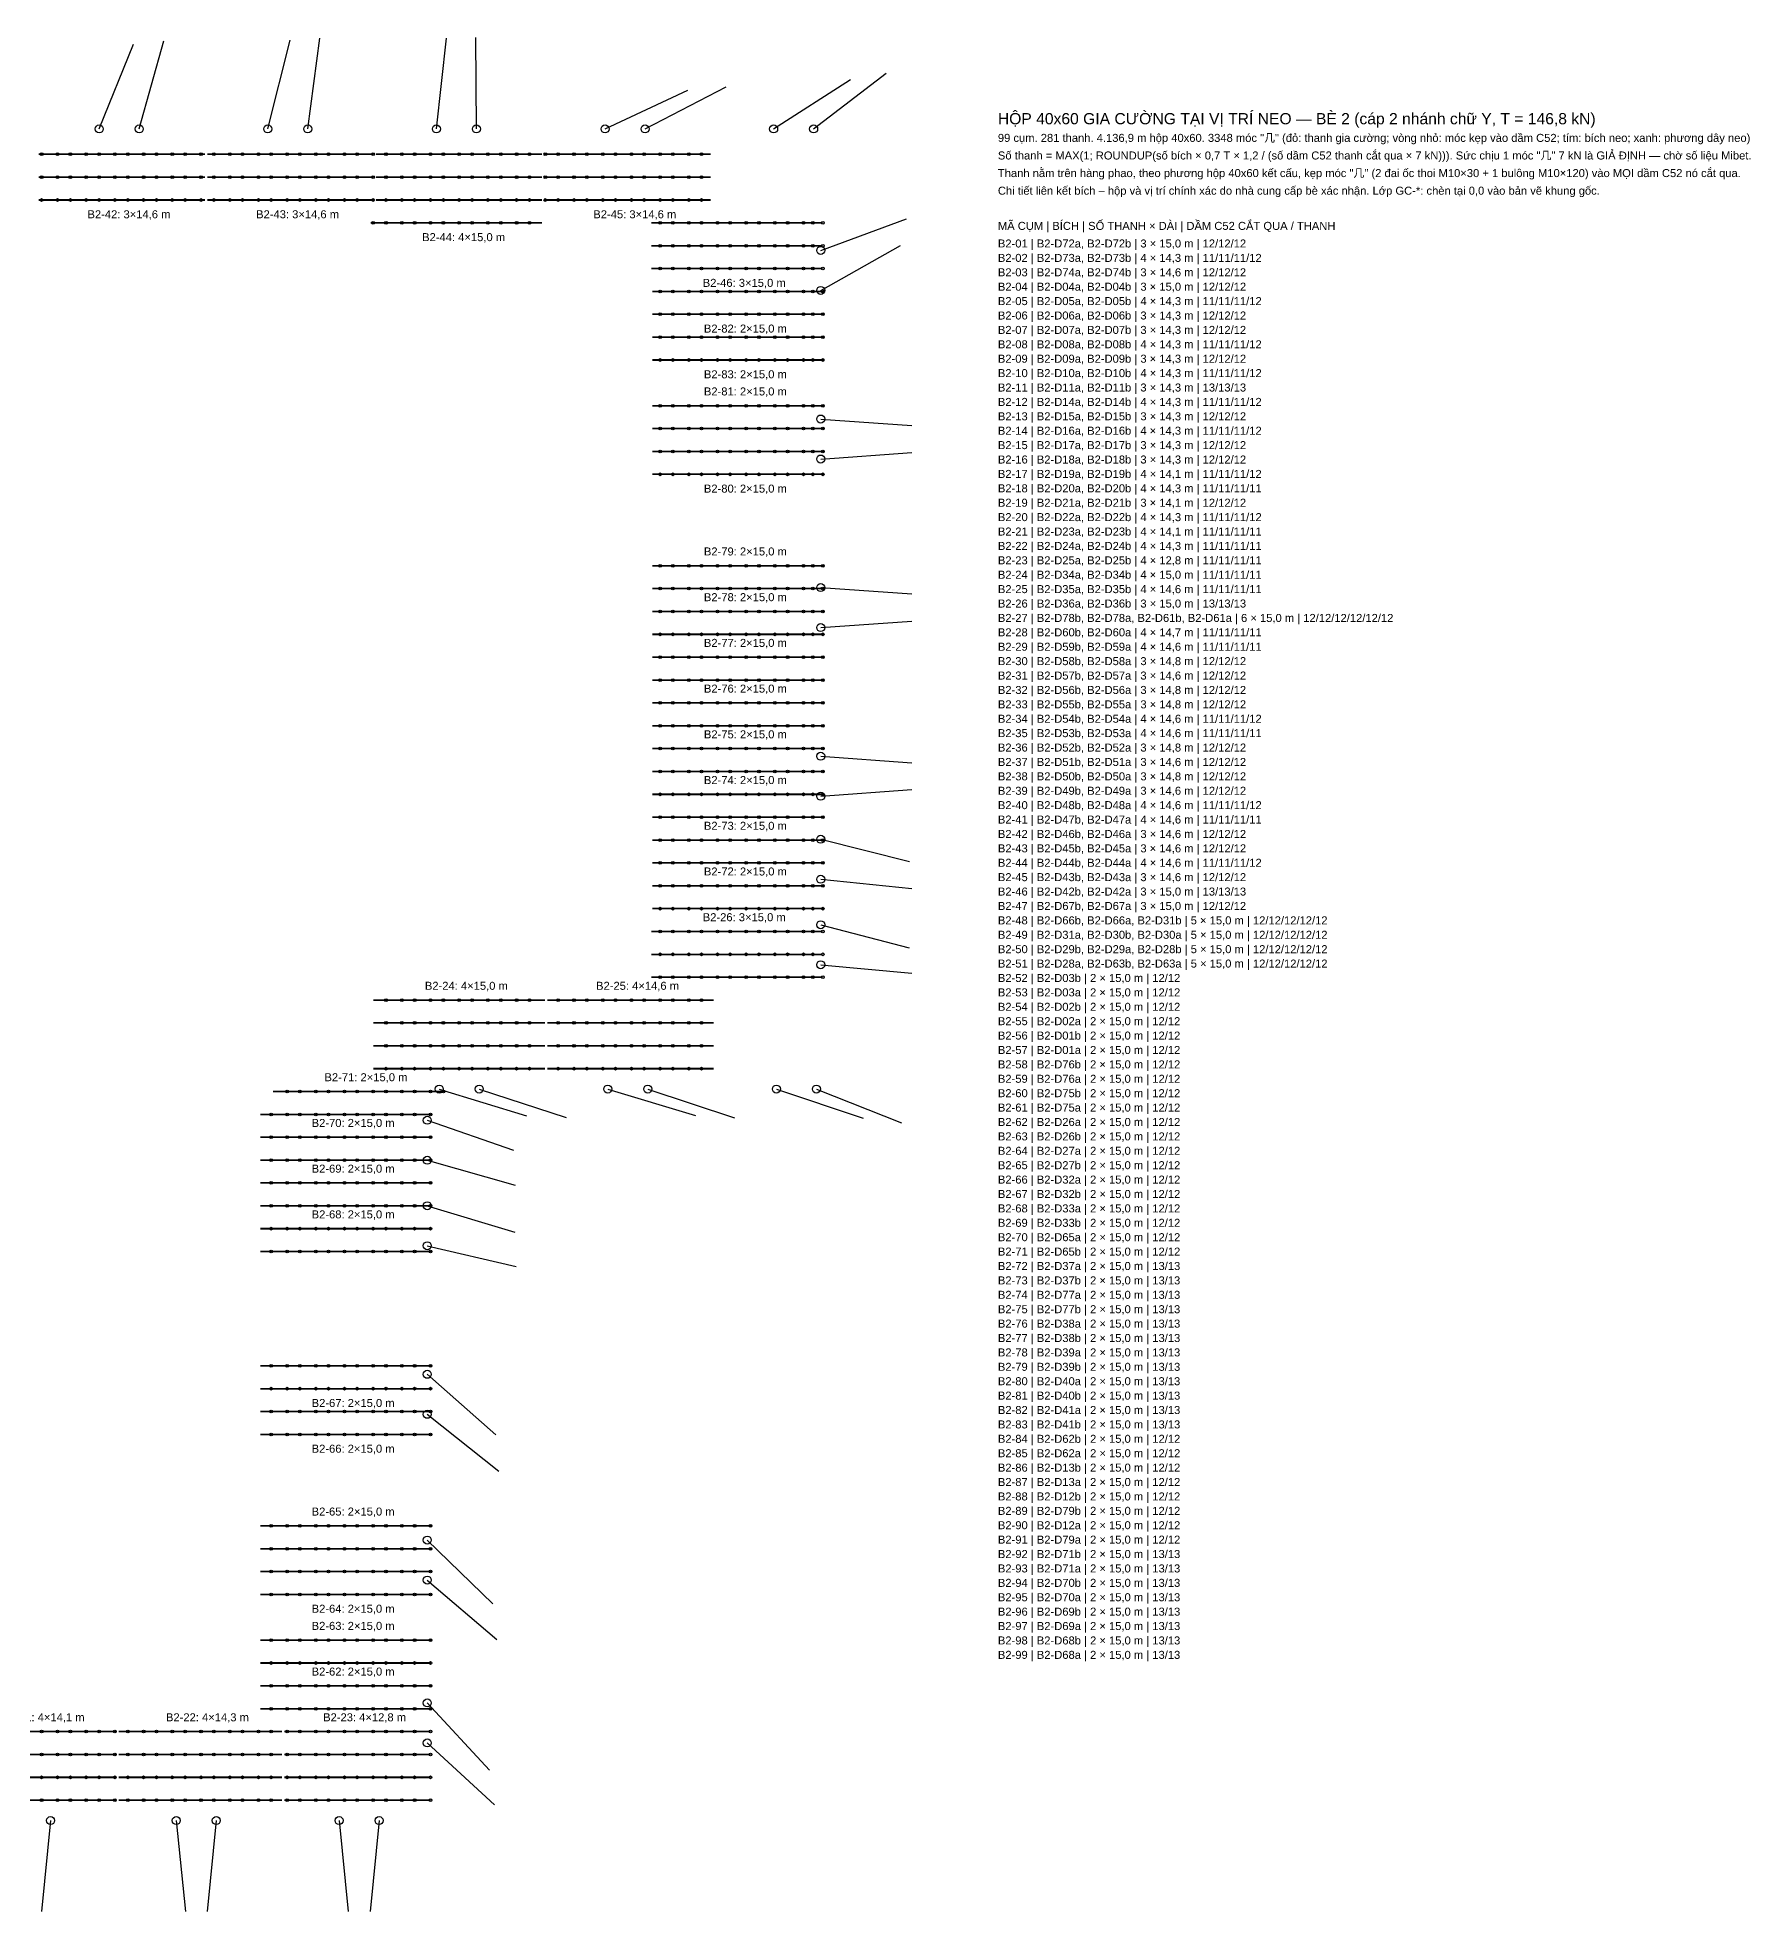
# Model space of a CAD drawing. Header units: millimetres. Extents: x 4893 to 477136, y -248774 to -84814.
# Drawn here: x 327279 to 477136, y -248774 to -84814 of the extents above; entities that cross this region are included whole.
import ezdxf

# ---------------------------------------------------------------- set-up
doc = ezdxf.new("R2010")
doc.units = ezdxf.units.MM
for name, color, linetype in [('GC-BICH NEO', 6, 'Continuous'), ('GC-DAY NEO', 5, 'Continuous'), ('GC-GHI CHU', 2, 'Continuous'), ('GC-HOP 40x60 GIA CUONG', 1, 'Continuous')]:
    doc.layers.add(name, color=color, linetype=linetype)
doc.styles.add('GC_VN', font='arial.ttf')

msp = doc.modelspace()

# ---------------------------------------------------------------- linework, layer by layer
at = {"layer": 'GC-BICH NEO'}
for centre in [(332679, -92814), (336179, -92814), (347429, -92814), (350929, -92814), (362179, -92814), (365679, -92814), (376929, -92814), (380429, -92814), (391679, -92814), (395179, -92814), (395799, -103444), (395799, -106944), (395799, -118194), (395799, -121694), (395799, -132944), (395799, -136444), (395799, -147694), (395799, -151194), (395799, -154964), (395799, -158464), (395799, -162444), (395799, -165944), (362419, -176814), (365919, -176814), (377169, -176814), (380669, -176814), (391919, -176814), (395419, -176814), (361379, -179544), (361379, -183044), (361379, -187024), (361379, -190524), (361379, -201774), (361379, -205274), (361379, -216274), (361379, -219774), (361379, -230524), (361379, -234024), (328419, -240814), (339419, -240814), (342919, -240814), (353669, -240814), (357169, -240814)]:
    msp.add_circle(centre, 350, dxfattribs=at)
at = {"layer": 'GC-DAY NEO'}
for p, q in [((336179, -92814), (338335, -85109)), ((347429, -92814), (349389, -85057)), ((350929, -92814), (351969, -84881)), ((362179, -92814), (363051, -84861)), ((365679, -92814), (365615, -84814)), ((332679, -92814), (335686, -85400)), ((391679, -92814), (398416, -88498)), ((395179, -92814), (401513, -87926)), ((376929, -92814), (384177, -89426)), ((380429, -92814), (387533, -89134)), ((395799, -103444), (403303, -100671)), ((395799, -106944), (402772, -103021)), ((395799, -118194), (403778, -118775)), ((395799, -121694), (403778, -121112)), ((395799, -132944), (403780, -133502)), ((395799, -136444), (403780, -135885)), ((395799, -147694), (403778, -148275)), ((395799, -151194), (403778, -150612)), ((395799, -154964), (403557, -156918)), ((395799, -158464), (403759, -159265)), ((395799, -162444), (403540, -164465)), ((395799, -165944), (403766, -166676)), ((362419, -176814), (370071, -179148)), ((365919, -176814), (373523, -179300)), ((377169, -176814), (384830, -179118)), ((380669, -176814), (388263, -179332)), ((391919, -176814), (399502, -179364)), ((395419, -176814), (402855, -179766)), ((361379, -179544), (368934, -182176)), ((361379, -183044), (369077, -185222)), ((361379, -187024), (369039, -189334)), ((361379, -190524), (369168, -192350)), ((361379, -201774), (367373, -207073)), ((361379, -205274), (367645, -210247)), ((361379, -216274), (367108, -221858)), ((361379, -219774), (367452, -224982)), ((361379, -230524), (366812, -236397)), ((361379, -234024), (367270, -239437)), ((328419, -240814), (327623, -248774)), ((339419, -240814), (340215, -248774)), ((342919, -240814), (342123, -248774)), ((353669, -240814), (354465, -248774)), ((357169, -240814), (356373, -248774))]:
    msp.add_line(p, q, dxfattribs=at)
at = {"layer": 'GC-HOP 40x60 GIA CUONG', "const_width": 150}
for points in [[(327379, -95032), (341929, -95032)], [(342129, -95032), (356679, -95032)], [(356879, -95032), (371429, -95032)], [(371629, -95032), (386179, -95032)], [(327379, -97032), (341929, -97032)], [(342129, -97032), (356679, -97032)], [(356879, -97032), (371429, -97032)], [(371629, -97032), (386179, -97032)], [(327379, -99032), (341929, -99032)], [(342129, -99032), (356679, -99032)], [(356879, -99032), (371429, -99032)], [(371629, -99032), (386179, -99032)], [(356429, -101032), (371429, -101032)], [(380978, -101032), (395978, -101032)], [(380978, -103032), (395978, -103032)], [(380978, -105032), (395978, -105032)], [(381078, -107032), (396078, -107032)], [(381078, -109032), (396078, -109032)], [(381078, -111032), (396078, -111032)], [(381078, -113032), (396078, -113032)], [(381078, -117032), (396078, -117032)], [(381078, -119032), (396078, -119032)], [(381078, -121032), (396078, -121032)], [(381078, -123032), (396078, -123032)], [(381078, -131032), (396078, -131032)], [(381078, -133032), (396078, -133032)], [(381078, -135032), (396078, -135032)], [(381078, -137032), (396078, -137032)], [(381078, -139032), (396078, -139032)], [(381078, -141032), (396078, -141032)], [(381078, -143032), (396078, -143032)], [(381078, -145032), (396078, -145032)], [(381078, -147032), (396078, -147032)], [(381078, -149032), (396078, -149032)], [(381078, -151032), (396078, -151032)], [(381078, -153032), (396078, -153032)], [(381078, -155032), (396078, -155032)], [(381078, -157032), (396078, -157032)], [(381078, -159032), (396078, -159032)], [(381078, -161032), (396078, -161032)], [(380978, -163032), (395978, -163032)], [(380978, -165032), (395978, -165032)], [(380978, -167032), (395978, -167032)], [(356669, -169032), (371669, -169032)], [(371869, -169032), (386419, -169032)], [(356669, -171032), (371669, -171032)], [(371869, -171032), (386419, -171032)], [(356669, -173032), (371669, -173032)], [(371869, -173032), (386419, -173032)], [(356669, -175032), (371669, -175032)], [(371869, -175032), (386419, -175032)], [(347885, -177032), (362885, -177032)], [(346765, -179032), (361765, -179032)], [(346765, -181032), (361765, -181032)], [(346765, -183032), (361765, -183032)], [(346765, -185032), (361765, -185032)], [(346765, -187032), (361765, -187032)], [(346765, -189032), (361765, -189032)], [(346765, -191032), (361765, -191032)], [(346765, -201032), (361765, -201032)], [(346765, -203032), (361765, -203032)], [(346765, -205032), (361765, -205032)], [(346765, -207032), (361765, -207032)], [(346765, -215032), (361765, -215032)], [(346765, -217032), (361765, -217032)], [(346765, -219032), (361765, -219032)], [(346765, -221032), (361765, -221032)], [(346765, -225032), (361765, -225032)], [(346765, -227032), (361765, -227032)], [(346765, -229032), (361765, -229032)], [(346765, -231032), (361765, -231032)], [(320119, -233032), (334169, -233032)], [(334369, -233032), (348669, -233032)], [(348869, -233032), (361665, -233032)], [(320119, -235032), (334169, -235032)], [(334369, -235032), (348669, -235032)], [(348869, -235032), (361665, -235032)], [(320119, -237032), (334169, -237032)], [(334369, -237032), (348669, -237032)], [(348869, -237032), (361665, -237032)], [(320119, -239032), (334169, -239032)], [(334369, -239032), (348669, -239032)], [(348869, -239032), (361665, -239032)]]:
    msp.add_lwpolyline(points, dxfattribs=at)
at = {"layer": 'GC-HOP 40x60 GIA CUONG'}
for centre in [(327645, -95032), (329035, -95032), (330155, -95032), (331545, -95032), (332665, -95032), (334055, -95032), (335175, -95032), (336565, -95032), (337685, -95032), (339075, -95032), (340195, -95032), (341585, -95032), (342705, -95032), (344095, -95032), (345215, -95032), (346605, -95032), (347725, -95032), (349115, -95032), (350235, -95032), (351625, -95032), (352745, -95032), (354135, -95032), (355255, -95032), (356645, -95032), (357765, -95032), (359155, -95032), (360275, -95032), (361665, -95032), (362785, -95032), (364175, -95032), (365295, -95032), (366685, -95032), (367805, -95032), (369195, -95032), (370315, -95032), (371705, -95032), (372825, -95032), (374215, -95032), (375335, -95032), (376725, -95032), (377845, -95032), (379235, -95032), (380355, -95032), (381745, -95032), (382865, -95032), (384255, -95032), (385375, -95032), (327645, -97032), (329035, -97032), (330155, -97032), (331545, -97032), (332665, -97032), (334055, -97032), (335175, -97032), (336565, -97032), (337685, -97032), (339075, -97032), (340195, -97032), (341585, -97032), (342705, -97032), (344095, -97032), (345215, -97032), (346605, -97032), (347725, -97032), (349115, -97032), (350235, -97032), (351625, -97032), (352745, -97032), (354135, -97032), (355255, -97032), (356645, -97032), (357765, -97032), (359155, -97032), (360275, -97032), (361665, -97032), (362785, -97032), (364175, -97032), (365295, -97032), (366685, -97032), (367805, -97032), (369195, -97032), (370315, -97032), (371705, -97032), (372825, -97032), (374215, -97032), (375335, -97032), (376725, -97032), (377845, -97032), (379235, -97032), (380355, -97032), (381745, -97032), (382865, -97032), (384255, -97032), (385375, -97032), (327645, -99032), (329035, -99032), (330155, -99032), (331545, -99032), (332665, -99032), (334055, -99032), (335175, -99032), (336565, -99032), (337685, -99032), (339075, -99032), (340195, -99032), (341585, -99032), (342705, -99032), (344095, -99032), (345215, -99032), (346605, -99032), (347725, -99032), (349115, -99032), (350235, -99032), (351625, -99032), (352745, -99032), (354135, -99032), (355255, -99032), (356645, -99032), (357765, -99032), (359155, -99032), (360275, -99032), (361665, -99032), (362785, -99032), (364175, -99032), (365295, -99032), (366685, -99032), (367805, -99032), (369195, -99032), (370315, -99032), (371705, -99032), (372825, -99032), (374215, -99032), (375335, -99032), (376725, -99032), (377845, -99032), (379235, -99032), (380355, -99032), (381745, -99032), (382865, -99032), (384255, -99032), (385375, -99032), (356645, -101032), (357765, -101032), (359155, -101032), (360275, -101032), (361665, -101032), (362785, -101032), (364175, -101032), (365295, -101032), (366685, -101032), (367805, -101032), (369195, -101032), (370315, -101032), (381745, -101032), (382865, -101032), (384255, -101032), (385375, -101032), (386765, -101032), (387885, -101032), (389275, -101032), (390395, -101032), (391785, -101032), (392905, -101032), (394295, -101032), (395113, -101032), (395978, -101032), (381745, -103032), (382865, -103032), (384255, -103032), (385375, -103032), (386765, -103032), (387885, -103032), (389275, -103032), (390395, -103032), (391785, -103032), (392905, -103032), (394295, -103032), (395113, -103032), (395978, -103032), (381745, -105032), (382865, -105032), (384255, -105032), (385375, -105032), (386765, -105032), (387885, -105032), (389275, -105032), (390395, -105032), (391785, -105032), (392905, -105032), (394295, -105032), (395113, -105032), (395978, -105032), (381745, -107032), (382865, -107032), (384255, -107032), (385375, -107032), (386765, -107032), (387885, -107032), (389275, -107032), (390395, -107032), (391785, -107032), (392905, -107032), (394295, -107032), (395113, -107032), (395978, -107032), (381745, -109032), (382865, -109032), (384255, -109032), (385375, -109032), (386765, -109032), (387885, -109032), (389275, -109032), (390395, -109032), (391785, -109032), (392905, -109032), (394295, -109032), (395113, -109032), (395978, -109032), (381745, -111032), (382865, -111032), (384255, -111032), (385375, -111032), (386765, -111032), (387885, -111032), (389275, -111032), (390395, -111032), (391785, -111032), (392905, -111032), (394295, -111032), (395113, -111032), (395978, -111032), (381745, -113032), (382865, -113032), (384255, -113032), (385375, -113032), (386765, -113032), (387885, -113032), (389275, -113032), (390395, -113032), (391785, -113032), (392905, -113032), (394295, -113032), (395113, -113032), (395978, -113032), (381745, -117032), (382865, -117032), (384255, -117032), (385375, -117032), (386765, -117032), (387885, -117032), (389275, -117032), (390395, -117032), (391785, -117032), (392905, -117032), (394295, -117032), (395113, -117032), (395978, -117032), (381745, -119032), (382865, -119032), (384255, -119032), (385375, -119032), (386765, -119032), (387885, -119032), (389275, -119032), (390395, -119032), (391785, -119032), (392905, -119032), (394295, -119032), (395113, -119032), (395978, -119032), (381745, -121032), (382865, -121032), (384255, -121032), (385375, -121032), (386765, -121032), (387885, -121032), (389275, -121032), (390395, -121032), (391785, -121032), (392905, -121032), (394295, -121032), (395113, -121032), (395978, -121032), (381745, -123032), (382865, -123032), (384255, -123032), (385375, -123032), (386765, -123032), (387885, -123032), (389275, -123032), (390395, -123032), (391785, -123032), (392905, -123032), (394295, -123032), (395113, -123032), (395978, -123032), (381745, -131032), (382865, -131032), (384255, -131032), (385375, -131032), (386765, -131032), (387885, -131032), (389275, -131032), (390395, -131032), (391785, -131032), (392905, -131032), (394295, -131032), (395113, -131032), (395978, -131032), (381745, -133032), (382865, -133032), (384255, -133032), (385375, -133032), (386765, -133032), (387885, -133032), (389275, -133032), (390395, -133032), (391785, -133032), (392905, -133032), (394295, -133032), (395113, -133032), (395978, -133032), (381745, -135032), (382865, -135032), (384255, -135032), (385375, -135032), (386765, -135032), (387885, -135032), (389275, -135032), (390395, -135032), (391785, -135032), (392905, -135032), (394295, -135032), (395113, -135032), (395978, -135032), (381745, -137032), (382865, -137032), (384255, -137032), (385375, -137032), (386765, -137032), (387885, -137032), (389275, -137032), (390395, -137032), (391785, -137032), (392905, -137032), (394295, -137032), (395113, -137032), (395978, -137032), (381745, -139032), (382865, -139032), (384255, -139032), (385375, -139032), (386765, -139032), (387885, -139032), (389275, -139032), (390395, -139032), (391785, -139032), (392905, -139032), (394295, -139032), (395113, -139032), (395978, -139032), (381745, -141032), (382865, -141032), (384255, -141032), (385375, -141032), (386765, -141032), (387885, -141032), (389275, -141032), (390395, -141032), (391785, -141032), (392905, -141032), (394295, -141032), (395113, -141032), (395978, -141032), (381745, -143032), (382865, -143032), (384255, -143032), (385375, -143032), (386765, -143032), (387885, -143032), (389275, -143032), (390395, -143032), (391785, -143032), (392905, -143032), (394295, -143032), (395113, -143032), (395978, -143032), (381745, -145032), (382865, -145032), (384255, -145032), (385375, -145032), (386765, -145032), (387885, -145032), (389275, -145032), (390395, -145032), (391785, -145032), (392905, -145032), (394295, -145032), (395113, -145032), (395978, -145032), (381745, -147032), (382865, -147032), (384255, -147032), (385375, -147032), (386765, -147032), (387885, -147032), (389275, -147032), (390395, -147032), (391785, -147032), (392905, -147032), (394295, -147032), (395113, -147032), (395978, -147032), (381745, -149032), (382865, -149032), (384255, -149032), (385375, -149032), (386765, -149032), (387885, -149032), (389275, -149032), (390395, -149032), (391785, -149032), (392905, -149032), (394295, -149032), (395113, -149032), (395978, -149032), (381745, -151032), (382865, -151032), (384255, -151032), (385375, -151032), (386765, -151032), (387885, -151032), (389275, -151032), (390395, -151032), (391785, -151032), (392905, -151032), (394295, -151032), (395113, -151032), (395978, -151032), (381745, -153032), (382865, -153032), (384255, -153032), (385375, -153032), (386765, -153032), (387885, -153032), (389275, -153032), (390395, -153032), (391785, -153032), (392905, -153032), (394295, -153032), (395113, -153032), (395978, -153032), (381745, -155032), (382865, -155032), (384255, -155032), (385375, -155032), (386765, -155032), (387885, -155032), (389275, -155032), (390395, -155032), (391785, -155032), (392905, -155032), (394295, -155032), (395113, -155032), (395978, -155032), (381745, -157032), (382865, -157032), (384255, -157032), (385375, -157032), (386765, -157032), (387885, -157032), (389275, -157032), (390395, -157032), (391785, -157032), (392905, -157032), (394295, -157032), (395113, -157032), (395978, -157032), (381745, -159032), (382865, -159032), (384255, -159032), (385375, -159032), (386765, -159032), (387885, -159032), (389275, -159032), (390395, -159032), (391785, -159032), (392905, -159032), (394295, -159032), (395113, -159032), (395978, -159032), (381745, -161032), (382865, -161032), (384255, -161032), (385375, -161032), (386765, -161032), (387885, -161032), (389275, -161032), (390395, -161032), (391785, -161032), (392905, -161032), (394295, -161032), (395113, -161032), (395978, -161032), (381745, -163032), (382865, -163032), (384255, -163032), (385375, -163032), (386765, -163032), (387885, -163032), (389275, -163032), (390395, -163032), (391785, -163032), (392905, -163032), (394295, -163032), (395113, -163032), (395978, -163032), (381745, -165032), (382865, -165032), (384255, -165032), (385375, -165032), (386765, -165032), (387885, -165032), (389275, -165032), (390395, -165032), (391785, -165032), (392905, -165032), (394295, -165032), (395113, -165032), (395978, -165032), (381745, -167032), (382865, -167032), (384255, -167032), (385375, -167032), (386765, -167032), (387885, -167032), (389275, -167032), (390395, -167032), (391785, -167032), (392905, -167032), (394295, -167032), (395113, -167032), (395978, -167032), (357765, -169032), (359155, -169032), (360275, -169032), (361665, -169032), (362785, -169032), (364175, -169032), (365295, -169032), (366685, -169032), (367805, -169032), (369195, -169032), (370315, -169032), (372825, -169032), (374215, -169032), (375335, -169032), (376725, -169032), (377845, -169032), (379235, -169032), (380355, -169032), (381745, -169032), (382865, -169032), (384255, -169032), (385375, -169032), (357765, -171032), (359155, -171032), (360275, -171032), (361665, -171032), (362785, -171032), (364175, -171032), (365295, -171032), (366685, -171032), (367805, -171032), (369195, -171032), (370315, -171032), (372825, -171032), (374215, -171032), (375335, -171032), (376725, -171032), (377845, -171032), (379235, -171032), (380355, -171032), (381745, -171032), (382865, -171032), (384255, -171032), (385375, -171032), (357765, -173032), (359155, -173032), (360275, -173032), (361665, -173032), (362785, -173032), (364175, -173032), (365295, -173032), (366685, -173032), (367805, -173032), (369195, -173032), (370315, -173032), (372825, -173032), (374215, -173032), (375335, -173032), (376725, -173032), (377845, -173032), (379235, -173032), (380355, -173032), (381745, -173032), (382865, -173032), (384255, -173032), (385375, -173032), (357765, -175032), (359155, -175032), (360275, -175032), (361665, -175032), (362785, -175032), (364175, -175032), (365295, -175032), (366685, -175032), (367805, -175032), (369195, -175032), (370315, -175032), (372825, -175032), (374215, -175032), (375335, -175032), (376725, -175032), (377845, -175032), (379235, -175032), (380355, -175032), (381745, -175032), (382865, -175032), (384255, -175032), (385375, -175032), (349115, -177032), (350235, -177032), (351625, -177032), (352745, -177032), (354135, -177032), (355255, -177032), (356645, -177032), (357765, -177032), (359155, -177032), (360275, -177032), (361665, -177032), (362785, -177032), (347725, -179032), (349115, -179032), (350235, -179032), (351625, -179032), (352745, -179032), (354135, -179032), (355255, -179032), (356645, -179032), (357765, -179032), (359155, -179032), (360275, -179032), (361665, -179032), (347725, -181032), (349115, -181032), (350235, -181032), (351625, -181032), (352745, -181032), (354135, -181032), (355255, -181032), (356645, -181032), (357765, -181032), (359155, -181032), (360275, -181032), (361665, -181032), (347725, -183032), (349115, -183032), (350235, -183032), (351625, -183032), (352745, -183032), (354135, -183032), (355255, -183032), (356645, -183032), (357765, -183032), (359155, -183032), (360275, -183032), (361665, -183032), (347725, -185032), (349115, -185032), (350235, -185032), (351625, -185032), (352745, -185032), (354135, -185032), (355255, -185032), (356645, -185032), (357765, -185032), (359155, -185032), (360275, -185032), (361665, -185032), (347725, -187032), (349115, -187032), (350235, -187032), (351625, -187032), (352745, -187032), (354135, -187032), (355255, -187032), (356645, -187032), (357765, -187032), (359155, -187032), (360275, -187032), (361665, -187032), (347725, -189032), (349115, -189032), (350235, -189032), (351625, -189032), (352745, -189032), (354135, -189032), (355255, -189032), (356645, -189032), (357765, -189032), (359155, -189032), (360275, -189032), (361665, -189032), (347725, -191032), (349115, -191032), (350235, -191032), (351625, -191032), (352745, -191032), (354135, -191032), (355255, -191032), (356645, -191032), (357765, -191032), (359155, -191032), (360275, -191032), (361665, -191032), (347725, -201032), (349115, -201032), (350235, -201032), (351625, -201032), (352745, -201032), (354135, -201032), (355255, -201032), (356645, -201032), (357765, -201032), (359155, -201032), (360275, -201032), (361665, -201032), (347725, -203032), (349115, -203032), (350235, -203032), (351625, -203032), (352745, -203032), (354135, -203032), (355255, -203032), (356645, -203032), (357765, -203032), (359155, -203032), (360275, -203032), (361665, -203032), (347725, -205032), (349115, -205032), (350235, -205032), (351625, -205032), (352745, -205032), (354135, -205032), (355255, -205032), (356645, -205032), (357765, -205032), (359155, -205032), (360275, -205032), (361665, -205032), (347725, -207032), (349115, -207032), (350235, -207032), (351625, -207032), (352745, -207032), (354135, -207032), (355255, -207032), (356645, -207032), (357765, -207032), (359155, -207032), (360275, -207032), (361665, -207032), (347725, -215032), (349115, -215032), (350235, -215032), (351625, -215032), (352745, -215032), (354135, -215032), (355255, -215032), (356645, -215032), (357765, -215032), (359155, -215032), (360275, -215032), (361665, -215032), (347725, -217032), (349115, -217032), (350235, -217032), (351625, -217032), (352745, -217032), (354135, -217032), (355255, -217032), (356645, -217032), (357765, -217032), (359155, -217032), (360275, -217032), (361665, -217032), (347725, -219032), (349115, -219032), (350235, -219032), (351625, -219032), (352745, -219032), (354135, -219032), (355255, -219032), (356645, -219032), (357765, -219032), (359155, -219032), (360275, -219032), (361665, -219032), (347725, -221032), (349115, -221032), (350235, -221032), (351625, -221032), (352745, -221032), (354135, -221032), (355255, -221032), (356645, -221032), (357765, -221032), (359155, -221032), (360275, -221032), (361665, -221032), (347725, -225032), (349115, -225032), (350235, -225032), (351625, -225032), (352745, -225032), (354135, -225032), (355255, -225032), (356645, -225032), (357765, -225032), (359155, -225032), (360275, -225032), (361665, -225032), (347725, -227032), (349115, -227032), (350235, -227032), (351625, -227032), (352745, -227032), (354135, -227032), (355255, -227032), (356645, -227032), (357765, -227032), (359155, -227032), (360275, -227032), (361665, -227032), (347725, -229032), (349115, -229032), (350235, -229032), (351625, -229032), (352745, -229032), (354135, -229032), (355255, -229032), (356645, -229032), (357765, -229032), (359155, -229032), (360275, -229032), (361665, -229032), (347725, -231032), (349115, -231032), (350235, -231032), (351625, -231032), (352745, -231032), (354135, -231032), (355255, -231032), (356645, -231032), (357765, -231032), (359155, -231032), (360275, -231032), (361665, -231032), (327645, -233032), (329035, -233032), (330155, -233032), (331545, -233032), (332665, -233032), (334055, -233032), (335175, -233032), (336565, -233032), (337685, -233032), (339075, -233032), (340195, -233032), (341585, -233032), (342705, -233032), (344095, -233032), (345215, -233032), (346605, -233032), (347725, -233032), (349115, -233032), (350235, -233032), (351625, -233032), (352745, -233032), (354135, -233032), (355255, -233032), (356645, -233032), (357765, -233032), (359155, -233032), (360275, -233032), (361665, -233032), (327645, -235032), (329035, -235032), (330155, -235032), (331545, -235032), (332665, -235032), (334055, -235032), (335175, -235032), (336565, -235032), (337685, -235032), (339075, -235032), (340195, -235032), (341585, -235032), (342705, -235032), (344095, -235032), (345215, -235032), (346605, -235032), (347725, -235032), (349115, -235032), (350235, -235032), (351625, -235032), (352745, -235032), (354135, -235032), (355255, -235032), (356645, -235032), (357765, -235032), (359155, -235032), (360275, -235032), (361665, -235032), (327645, -237032), (329035, -237032), (330155, -237032), (331545, -237032), (332665, -237032), (334055, -237032), (335175, -237032), (336565, -237032), (337685, -237032), (339075, -237032), (340195, -237032), (341585, -237032), (342705, -237032), (344095, -237032), (345215, -237032), (346605, -237032), (347725, -237032), (349115, -237032), (350235, -237032), (351625, -237032), (352745, -237032), (354135, -237032), (355255, -237032), (356645, -237032), (357765, -237032), (359155, -237032), (360275, -237032), (361665, -237032), (327645, -239032), (329035, -239032), (330155, -239032), (331545, -239032), (332665, -239032), (334055, -239032), (335175, -239032), (336565, -239032), (337685, -239032), (339075, -239032), (340195, -239032), (341585, -239032), (342705, -239032), (344095, -239032), (345215, -239032), (346605, -239032), (347725, -239032), (349115, -239032), (350235, -239032), (351625, -239032), (352745, -239032), (354135, -239032), (355255, -239032), (356645, -239032), (357765, -239032), (359155, -239032), (360275, -239032), (361665, -239032)]:
    msp.add_circle(centre, 120, dxfattribs=at)

# ---------------------------------------------------------------- texts
at = {"layer": 'GC-GHI CHU', "style": 'GC_VN'}
for s, height, p in [('HỘP 40x60 GIA CƯỜNG TẠI VỊ TRÍ NEO — BÈ 2 (cáp 2 nhánh chữ Y, T = 146,8 kN)', 980, (411296, -92408)), ('99 cụm. 281 thanh. 4.136,9 m hộp 40x60. 3348 móc "几" (đỏ: thanh gia cường; vòng nhỏ: móc kẹp vào dầm C52; tím: bích neo; xanh: phương dây neo)', 700, (411296, -93948)), ('Số thanh = MAX(1; ROUNDUP(số bích × 0,7 T × 1,2 / (số dầm C52 thanh cắt qua × 7 kN))). Sức chịu 1 móc "几" 7 kN là GIẢ ĐỊNH — chờ số liệu Mibet.', 700, (411296, -95488)), ('Thanh nằm trên hàng phao, theo phương hộp 40x60 kết cấu, kẹp móc "几" (2 đai ốc thoi M10×30 + 1 bulông M10×120) vào MỌI dầm C52 nó cắt qua.', 700, (411296, -97028)), ('Chi tiết liên kết bích – hộp và vị trí chính xác do nhà cung cấp bè xác nhận. Lớp GC-*: chèn tại 0,0 vào bản vẽ khung gốc.', 700, (411296, -98568)), ('B2-42: 3×14,6 m', 700, (331654, -100632)), ('B2-43: 3×14,6 m', 700, (346404, -100632)), ('B2-45: 3×14,6 m', 700, (375904, -100632)), ('MÃ CỤM | BÍCH | SỐ THANH × DÀI | DẦM C52 CẮT QUA / THANH', 700, (411296, -101648)), ('B2-44: 4×15,0 m', 700, (360929, -102632)), ('B2-01 | B2-D72a, B2-D72b | 3 × 15,0 m | 12/12/12', 700, (411296, -103188)), ('B2-02 | B2-D73a, B2-D73b | 4 × 14,3 m | 11/11/11/12', 700, (411296, -104448)), ('B2-46: 3×15,0 m', 700, (385478, -106632)), ('B2-03 | B2-D74a, B2-D74b | 3 × 14,6 m | 12/12/12', 700, (411296, -105708)), ('B2-04 | B2-D04a, B2-D04b | 3 × 15,0 m | 12/12/12', 700, (411296, -106968)), ('B2-05 | B2-D05a, B2-D05b | 4 × 14,3 m | 11/11/11/12', 700, (411296, -108228)), ('B2-06 | B2-D06a, B2-D06b | 3 × 14,3 m | 12/12/12', 700, (411296, -109488)), ('B2-82: 2×15,0 m', 700, (385578, -110632)), ('B2-07 | B2-D07a, B2-D07b | 3 × 14,3 m | 12/12/12', 700, (411296, -110748)), ('B2-08 | B2-D08a, B2-D08b | 4 × 14,3 m | 11/11/11/12', 700, (411296, -112008)), ('B2-09 | B2-D09a, B2-D09b | 3 × 14,3 m | 12/12/12', 700, (411296, -113268)), ('B2-83: 2×15,0 m', 700, (385578, -114632)), ('B2-10 | B2-D10a, B2-D10b | 4 × 14,3 m | 11/11/11/12', 700, (411296, -114528)), ('B2-81: 2×15,0 m', 700, (385578, -116132)), ('B2-11 | B2-D11a, B2-D11b | 3 × 14,3 m | 13/13/13', 700, (411296, -115788)), ('B2-12 | B2-D14a, B2-D14b | 4 × 14,3 m | 11/11/11/12', 700, (411296, -117048)), ('B2-13 | B2-D15a, B2-D15b | 3 × 14,3 m | 12/12/12', 700, (411296, -118308)), ('B2-14 | B2-D16a, B2-D16b | 4 × 14,3 m | 11/11/11/12', 700, (411296, -119568)), ('B2-15 | B2-D17a, B2-D17b | 3 × 14,3 m | 12/12/12', 700, (411296, -120828)), ('B2-16 | B2-D18a, B2-D18b | 3 × 14,3 m | 12/12/12', 700, (411296, -122088)), ('B2-17 | B2-D19a, B2-D19b | 4 × 14,1 m | 11/11/11/12', 700, (411296, -123348)), ('B2-80: 2×15,0 m', 700, (385578, -124632)), ('B2-18 | B2-D20a, B2-D20b | 4 × 14,3 m | 11/11/11/11', 700, (411296, -124608)), ('B2-19 | B2-D21a, B2-D21b | 3 × 14,1 m | 12/12/12', 700, (411296, -125868)), ('B2-20 | B2-D22a, B2-D22b | 4 × 14,3 m | 11/11/11/12', 700, (411296, -127128)), ('B2-21 | B2-D23a, B2-D23b | 4 × 14,1 m | 11/11/11/11', 700, (411296, -128388)), ('B2-79: 2×15,0 m', 700, (385578, -130132)), ('B2-22 | B2-D24a, B2-D24b | 4 × 14,3 m | 11/11/11/11', 700, (411296, -129648)), ('B2-23 | B2-D25a, B2-D25b | 4 × 12,8 m | 11/11/11/11', 700, (411296, -130908)), ('B2-24 | B2-D34a, B2-D34b | 4 × 15,0 m | 11/11/11/11', 700, (411296, -132168)), ('B2-25 | B2-D35a, B2-D35b | 4 × 14,6 m | 11/11/11/11', 700, (411296, -133428)), ('B2-78: 2×15,0 m', 700, (385578, -134132)), ('B2-26 | B2-D36a, B2-D36b | 3 × 15,0 m | 13/13/13', 700, (411296, -134688)), ('B2-27 | B2-D78b, B2-D78a, B2-D61b, B2-D61a | 6 × 15,0 m | 12/12/12/12/12/12', 700, (411296, -135948)), ('B2-77: 2×15,0 m', 700, (385578, -138132)), ('B2-28 | B2-D60b, B2-D60a | 4 × 14,7 m | 11/11/11/11', 700, (411296, -137208)), ('B2-29 | B2-D59b, B2-D59a | 4 × 14,6 m | 11/11/11/11', 700, (411296, -138468)), ('B2-30 | B2-D58b, B2-D58a | 3 × 14,8 m | 12/12/12', 700, (411296, -139728)), ('B2-31 | B2-D57b, B2-D57a | 3 × 14,6 m | 12/12/12', 700, (411296, -140988)), ('B2-76: 2×15,0 m', 700, (385578, -142132)), ('B2-32 | B2-D56b, B2-D56a | 3 × 14,8 m | 12/12/12', 700, (411296, -142248)), ('B2-33 | B2-D55b, B2-D55a | 3 × 14,8 m | 12/12/12', 700, (411296, -143508)), ('B2-34 | B2-D54b, B2-D54a | 4 × 14,6 m | 11/11/11/12', 700, (411296, -144768)), ('B2-75: 2×15,0 m', 700, (385578, -146132)), ('B2-35 | B2-D53b, B2-D53a | 4 × 14,6 m | 11/11/11/11', 700, (411296, -146028)), ('B2-36 | B2-D52b, B2-D52a | 3 × 14,8 m | 12/12/12', 700, (411296, -147288)), ('B2-37 | B2-D51b, B2-D51a | 3 × 14,6 m | 12/12/12', 700, (411296, -148548)), ('B2-38 | B2-D50b, B2-D50a | 3 × 14,8 m | 12/12/12', 700, (411296, -149808)), ('B2-74: 2×15,0 m', 700, (385578, -150132)), ('B2-39 | B2-D49b, B2-D49a | 3 × 14,6 m | 12/12/12', 700, (411296, -151068)), ('B2-40 | B2-D48b, B2-D48a | 4 × 14,6 m | 11/11/11/12', 700, (411296, -152328)), ('B2-73: 2×15,0 m', 700, (385578, -154132)), ('B2-41 | B2-D47b, B2-D47a | 4 × 14,6 m | 11/11/11/11', 700, (411296, -153588)), ('B2-42 | B2-D46b, B2-D46a | 3 × 14,6 m | 12/12/12', 700, (411296, -154848)), ('B2-43 | B2-D45b, B2-D45a | 3 × 14,6 m | 12/12/12', 700, (411296, -156108)), ('B2-44 | B2-D44b, B2-D44a | 4 × 14,6 m | 11/11/11/12', 700, (411296, -157368)), ('B2-72: 2×15,0 m', 700, (385578, -158132)), ('B2-45 | B2-D43b, B2-D43a | 3 × 14,6 m | 12/12/12', 700, (411296, -158628)), ('B2-46 | B2-D42b, B2-D42a | 3 × 15,0 m | 13/13/13', 700, (411296, -159888)), ('B2-47 | B2-D67b, B2-D67a | 3 × 15,0 m | 12/12/12', 700, (411296, -161148)), ('B2-26: 3×15,0 m', 700, (385478, -162132)), ('B2-48 | B2-D66b, B2-D66a, B2-D31b | 5 × 15,0 m | 12/12/12/12/12', 700, (411296, -162408)), ('B2-49 | B2-D31a, B2-D30b, B2-D30a | 5 × 15,0 m | 12/12/12/12/12', 700, (411296, -163668)), ('B2-50 | B2-D29b, B2-D29a, B2-D28b | 5 × 15,0 m | 12/12/12/12/12', 700, (411296, -164928)), ('B2-51 | B2-D28a, B2-D63b, B2-D63a | 5 × 15,0 m | 12/12/12/12/12', 700, (411296, -166188)), ('B2-52 | B2-D03b | 2 × 15,0 m | 12/12', 700, (411296, -167448)), ('B2-24: 4×15,0 m', 700, (361169, -168132)), ('B2-25: 4×14,6 m', 700, (376144, -168132)), ('B2-53 | B2-D03a | 2 × 15,0 m | 12/12', 700, (411296, -168708)), ('B2-54 | B2-D02b | 2 × 15,0 m | 12/12', 700, (411296, -169968)), ('B2-55 | B2-D02a | 2 × 15,0 m | 12/12', 700, (411296, -171228)), ('B2-56 | B2-D01b | 2 × 15,0 m | 12/12', 700, (411296, -172488)), ('B2-57 | B2-D01a | 2 × 15,0 m | 12/12', 700, (411296, -173748)), ('B2-71: 2×15,0 m', 700, (352385, -176132)), ('B2-58 | B2-D76b | 2 × 15,0 m | 12/12', 700, (411296, -175008)), ('B2-59 | B2-D76a | 2 × 15,0 m | 12/12', 700, (411296, -176268)), ('B2-60 | B2-D75b | 2 × 15,0 m | 12/12', 700, (411296, -177528)), ('B2-61 | B2-D75a | 2 × 15,0 m | 12/12', 700, (411296, -178788)), ('B2-70: 2×15,0 m', 700, (351265, -180132)), ('B2-62 | B2-D26a | 2 × 15,0 m | 12/12', 700, (411296, -180048)), ('B2-63 | B2-D26b | 2 × 15,0 m | 12/12', 700, (411296, -181308)), ('B2-64 | B2-D27a | 2 × 15,0 m | 12/12', 700, (411296, -182568)), ('B2-69: 2×15,0 m', 700, (351265, -184132)), ('B2-65 | B2-D27b | 2 × 15,0 m | 12/12', 700, (411296, -183828)), ('B2-66 | B2-D32a | 2 × 15,0 m | 12/12', 700, (411296, -185088)), ('B2-67 | B2-D32b | 2 × 15,0 m | 12/12', 700, (411296, -186348)), ('B2-68 | B2-D33a | 2 × 15,0 m | 12/12', 700, (411296, -187608)), ('B2-68: 2×15,0 m', 700, (351265, -188132)), ('B2-69 | B2-D33b | 2 × 15,0 m | 12/12', 700, (411296, -188868)), ('B2-70 | B2-D65a | 2 × 15,0 m | 12/12', 700, (411296, -190128)), ('B2-71 | B2-D65b | 2 × 15,0 m | 12/12', 700, (411296, -191388)), ('B2-72 | B2-D37a | 2 × 15,0 m | 13/13', 700, (411296, -192648)), ('B2-73 | B2-D37b | 2 × 15,0 m | 13/13', 700, (411296, -193908)), ('B2-74 | B2-D77a | 2 × 15,0 m | 13/13', 700, (411296, -195168)), ('B2-75 | B2-D77b | 2 × 15,0 m | 13/13', 700, (411296, -196428)), ('B2-76 | B2-D38a | 2 × 15,0 m | 13/13', 700, (411296, -197688)), ('B2-77 | B2-D38b | 2 × 15,0 m | 13/13', 700, (411296, -198948)), ('B2-78 | B2-D39a | 2 × 15,0 m | 13/13', 700, (411296, -200208)), ('B2-79 | B2-D39b | 2 × 15,0 m | 13/13', 700, (411296, -201468)), ('B2-80 | B2-D40a | 2 × 15,0 m | 13/13', 700, (411296, -202728)), ('B2-81 | B2-D40b | 2 × 15,0 m | 13/13', 700, (411296, -203988)), ('B2-67: 2×15,0 m', 700, (351265, -204632)), ('B2-82 | B2-D41a | 2 × 15,0 m | 13/13', 700, (411296, -205248)), ('B2-83 | B2-D41b | 2 × 15,0 m | 13/13', 700, (411296, -206508)), ('B2-66: 2×15,0 m', 700, (351265, -208632)), ('B2-84 | B2-D62b | 2 × 15,0 m | 12/12', 700, (411296, -207768)), ('B2-85 | B2-D62a | 2 × 15,0 m | 12/12', 700, (411296, -209028)), ('B2-86 | B2-D13b | 2 × 15,0 m | 12/12', 700, (411296, -210288)), ('B2-87 | B2-D13a | 2 × 15,0 m | 12/12', 700, (411296, -211548)), ('B2-88 | B2-D12b | 2 × 15,0 m | 12/12', 700, (411296, -212808)), ('B2-65: 2×15,0 m', 700, (351265, -214132)), ('B2-89 | B2-D79b | 2 × 15,0 m | 12/12', 700, (411296, -214068)), ('B2-90 | B2-D12a | 2 × 15,0 m | 12/12', 700, (411296, -215328)), ('B2-91 | B2-D79a | 2 × 15,0 m | 12/12', 700, (411296, -216588)), ('B2-92 | B2-D71b | 2 × 15,0 m | 13/13', 700, (411296, -217848)), ('B2-93 | B2-D71a | 2 × 15,0 m | 13/13', 700, (411296, -219108)), ('B2-94 | B2-D70b | 2 × 15,0 m | 13/13', 700, (411296, -220368)), ('B2-95 | B2-D70a | 2 × 15,0 m | 13/13', 700, (411296, -221628)), ('B2-64: 2×15,0 m', 700, (351265, -222632)), ('B2-96 | B2-D69b | 2 × 15,0 m | 13/13', 700, (411296, -222888)), ('B2-63: 2×15,0 m', 700, (351265, -224132)), ('B2-97 | B2-D69a | 2 × 15,0 m | 13/13', 700, (411296, -224148)), ('B2-98 | B2-D68b | 2 × 15,0 m | 13/13', 700, (411296, -225408)), ('B2-99 | B2-D68a | 2 × 15,0 m | 13/13', 700, (411296, -226668)), ('B2-62: 2×15,0 m', 700, (351265, -228132)), ('B2-21: 4×14,1 m', 700, (324144, -232132)), ('B2-22: 4×14,3 m', 700, (338519, -232132)), ('B2-23: 4×12,8 m', 700, (352267, -232132))]:
    msp.add_text(s, height=height, dxfattribs=at).set_placement(p)

doc.saveas('drawing.dxf')
